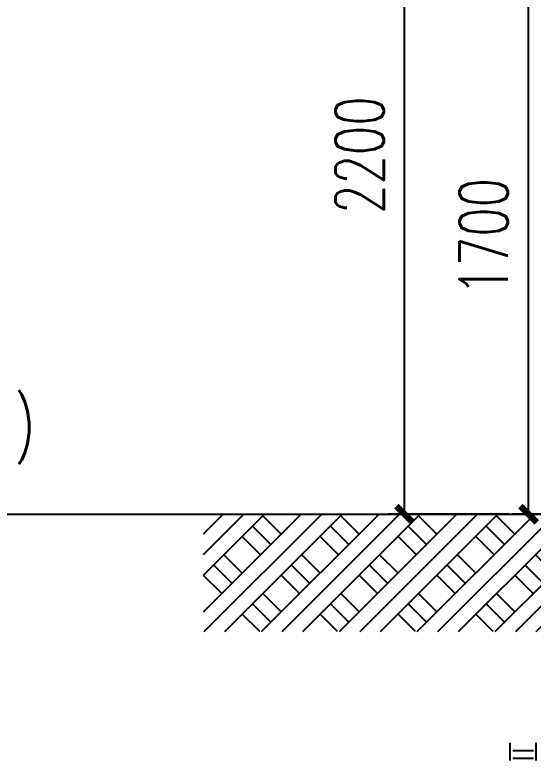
# Model space of a CAD drawing. Extents: x -4210259 to 293730, y -7499 to 868879.
# Drawn here: x -2157333 to -2155746, y 516178 to 518467 of the extents above; entities that cross this region are included whole.
import ezdxf

# ---------------------------------------------------------------- set-up
doc = ezdxf.new("R2010")
doc.units = 0
doc.header["$LTSCALE"] = 1000
doc.header["$MEASUREMENT"] = 0
doc.layers.get('Defpoints').update_dxf_attribs({"color": 210})
for name, color, linetype in [('00-Hatch', 8, 'Continuous'), ('A-AXIS-DP', 126, 'Continuous'), ('A-HATCH-2', 251, 'Continuous'), ('A-SFCE', 30, 'Continuous'), ('PUB_TEXT', 7, 'Continuous')]:
    doc.layers.add(name, color=color, linetype=linetype)
doc.styles.add('_TCH_DIM', font='SIMPLEX', dxfattribs={"bigfont": 'GBCBIG'})
doc.styles.add('_TCH_DIM_T3', font='SIMPLEX', dxfattribs={"width": 0.705882, "bigfont": 'GBCBIG'})
doc.dimstyles.new('_TCH_ARCH&&50', dxfattribs={"dimtxt": 148.75, "dimasz": 50, "dimexe": 50, "dimexo": 50, "dimgap": 63.125, "dimtad": 1, "dimdec": 0, "dimzin": 0, "dimdsep": 46, "dimtxsty": '_TCH_DIM_T3', "dimblk": 'ARCHTICK', "dimcen": 0.09, "dimclrt": 7, "dimazin": 2, "dimtfac": 1, "dimtdec": 0, "dimtix": 1, "dimtmove": 2, "dimatfit": 3, "dimfxl": 0, "dimtolj": 1, "dimtzin": 0, "dimarcsym": 0})

# ---------------------------------------------------------------- blocks, each defined once
blk = doc.blocks.new('_ArchTick')
at = {"color": 0, "linetype": 'ByBlock', "const_width": 0.4}
blk.add_lwpolyline([(-0.5, -0.5), (0.5, 0.5)], dxfattribs=at)
blk = doc.blocks.new('*D544')
at = {"layer": 'A-AXIS-DP', "color": 0, "lineweight": -2}
for p, q in [((-2155820, 519137.5), (-2156190, 519137.5)), ((-2156140, 516937.5), (-2156140, 519137.5)), ((-2155820, 516937.5), (-2156190, 516937.5))]:
    blk.add_line(p, q, dxfattribs=at)
at = {"layer": 'Defpoints', "color": 0}
for p in [(-2156140, 519137.5), (-2155770, 519137.5), (-2155770, 516937.5)]:
    blk.add_point(p, dxfattribs=at)
at = {"layer": 'A-AXIS-DP', "color": 0, "lineweight": -2, "xscale": 50, "yscale": 50, "zscale": 50}
for p, rotation in [((-2156140, 519137.5), 90), ((-2156140, 516937.5), 270)]:
    blk.add_blockref('_ArchTick', p, dxfattribs=dict(at, rotation=rotation))
at = {"layer": 'A-AXIS-DP', "color": 7, "insert": (-2156277.5, 518037.5), "char_height": 148.75, "attachment_point": 5, "rotation": 90, "style": '_TCH_DIM_T3'}
blk.add_mtext('\\A1;2200', dxfattribs=at)
blk = doc.blocks.new('*D549')
at = {"layer": 'A-AXIS-DP', "color": 0, "lineweight": -2}
for p, q in [((-2155440, 518637.5), (-2155810, 518637.5)), ((-2155760, 516937.5), (-2155760, 518637.5)), ((-2155440, 516937.5), (-2155810, 516937.5))]:
    blk.add_line(p, q, dxfattribs=at)
at = {"layer": 'Defpoints', "color": 0}
for p in [(-2155760, 518637.5), (-2155390, 518637.5), (-2155390, 516937.5)]:
    blk.add_point(p, dxfattribs=at)
at = {"layer": 'A-AXIS-DP', "color": 0, "lineweight": -2, "xscale": 50, "yscale": 50, "zscale": 50}
for p, rotation in [((-2155760, 518637.5), 90), ((-2155760, 516937.5), 270)]:
    blk.add_blockref('_ArchTick', p, dxfattribs=dict(at, rotation=rotation))
at = {"layer": 'A-AXIS-DP', "color": 7, "insert": (-2155897.5, 517787.5), "char_height": 148.75, "attachment_point": 5, "rotation": 90, "style": '_TCH_DIM_T3'}
blk.add_mtext('\\A1;1700', dxfattribs=at)

msp = doc.modelspace()

# ---------------------------------------------------------------- hatches: boundary and pattern name
at = {"layer": '00-Hatch'}
h = msp.add_hatch(dxfattribs=at)
h.set_pattern_fill('EARTH', color=256, scale=20, angle=-21.6976, style=0)
h.set_pattern_definition([(360, (-2326877.164, 379029.98), (63.5, 63.5), [63.5, -63.5]), (360, (-2326877.164, 379053.79), (63.5, 63.5), [63.5, -63.5]), (360, (-2326877.164, 379077.605), (63.5, 63.5), [63.5, -63.5]), (90, (-2326869.227, 379085.54), (-63.5, 63.5), [63.5, -63.5]), (90, (-2326845.414, 379085.54), (-63.5, 63.5), [63.5, -63.5]), (90, (-2326821.6, 379085.54), (-63.5, 63.5), [63.5, -63.5])])
h.paths.add_polyline_path([(-2153220, 516178.4), (-2153220, 516232.2), (-2153730, 516237.5), (-2155822.6, 516237.5), (-2155822.6, 516183.6), (-2155822.6, 516183.6), (-2153730, 516183.6)])
at = {"layer": 'A-HATCH-2'}
h = msp.add_hatch(dxfattribs=at)
h.set_pattern_fill('夯实土壤', color=256, scale=30)
h.set_pattern_definition([(45, (-2969887.29, 690633.49), (-119.218203, 119.218203), []), (45, (-2969824.29, 690633.49), (-119.218203, 119.218203), []), (45, (-2969761.29, 690633.49), (-119.218203, 119.218203), []), (135, (-2969887.29, 690633.49), (-119.218203, -119.218203), [79.5, -89.1]), (135, (-2969855.79, 690664.99), (-119.218203, -119.218203), [79.5, -89.1]), (135, (-2969824.29, 690696.49), (-119.218203, -119.218203), [79.5, -89.1])])
h.paths.add_polyline_path([(-2156755.4, 516577.9), (-2156755.4, 516937.5), (-2155222.9, 516937.5), (-2155222.9, 516737.5), (-2155522.9, 516737.5), (-2155522.9, 516577.9)])

# ---------------------------------------------------------------- linework, layer by layer
at = {"layer": 'A-SFCE'}
msp.add_lwpolyline([(-2159152.6, 516937.5), (-2151070, 516937.5)], dxfattribs=at)

# ---------------------------------------------------------------- texts
at = {"layer": 'PUB_TEXT', "style": '_TCH_DIM', "width": 0.705882}
msp.add_text(')', height=148.8, dxfattribs=at).set_placement((-2157334.9, 517140))

# ---------------------------------------------------------------- dimensions: what is measured, and where the dimension line sits
at = {"layer": 'A-AXIS-DP'}
for p1, p2, picture, middle in [((-2155770, 516937.5), (-2155770, 519137.5), '*D544', (-2156277.5, 518037.5)), ((-2155390, 516937.5), (-2155390, 518637.5), '*D549', (-2155897.5, 517787.5))]:
    dim = msp.add_aligned_dim(p1=p1, p2=p2, distance=370, dimstyle='_TCH_ARCH&&50', dxfattribs=at)
    dim.commit()
    dim.dimension.update_dxf_attribs({"geometry": picture, "text_midpoint": middle})

doc.saveas('drawing.dxf')
